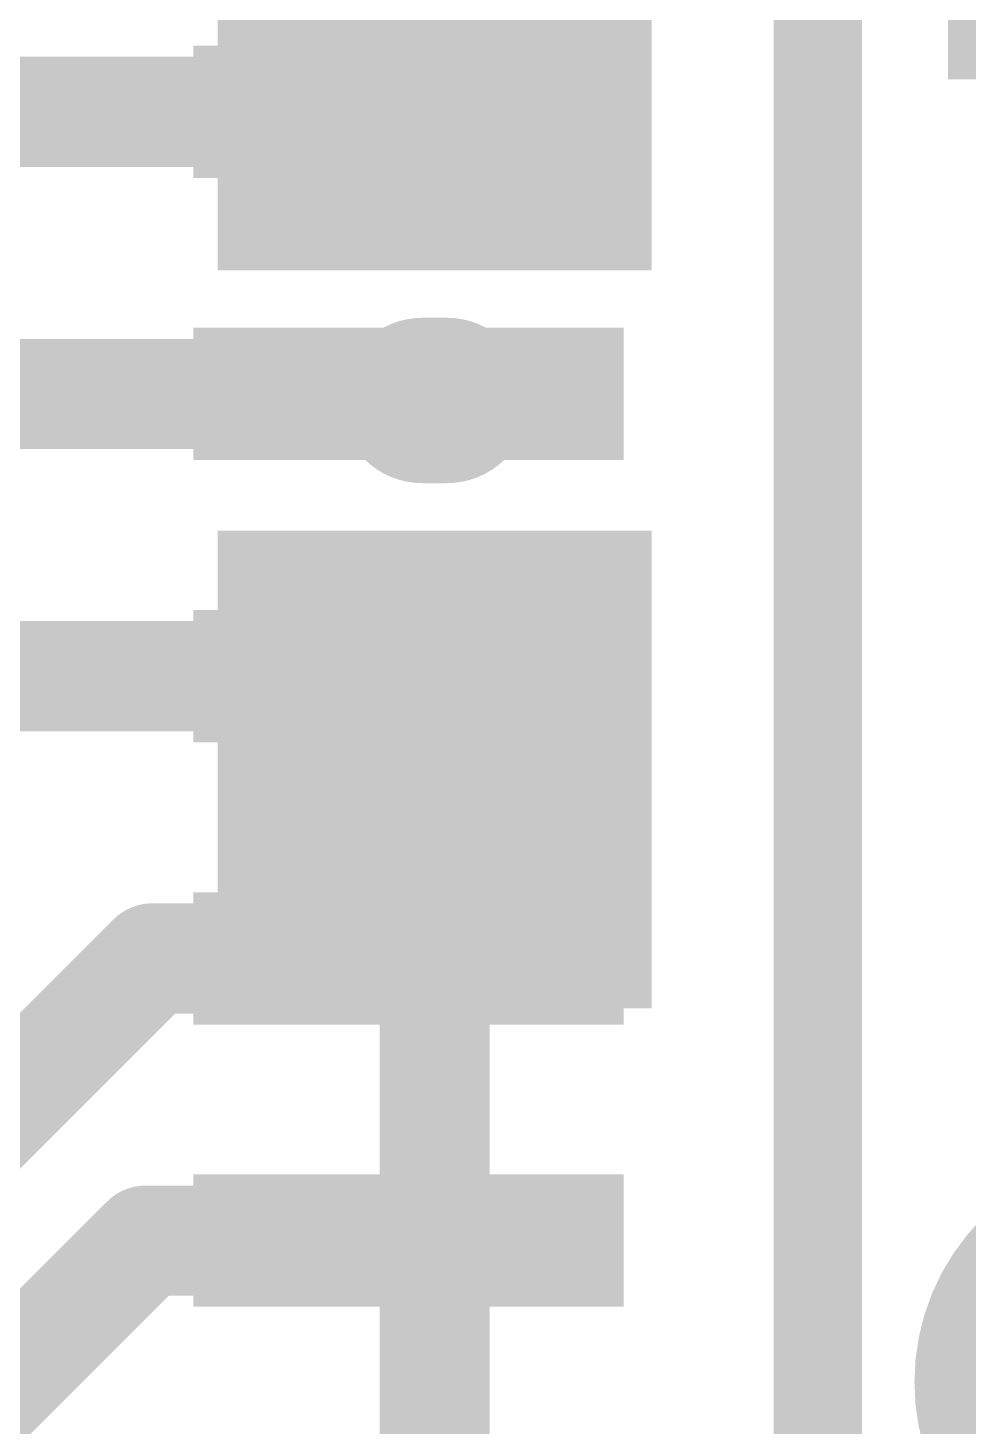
# Model space of a CAD drawing. Extents: x -0.5 to 61.7, y -0.1 to 16.6.
# Drawn here: x 26.686 to 28.851, y 6.528 to 9.748 of the extents above; entities that cross this region are included whole.
import ezdxf

# ---------------------------------------------------------------- set-up
doc = ezdxf.new("R2010")
doc.units = 0
for name, color, linetype in [('1', 12, 'CONTINUOUS'), ('16', 132, 'CONTINUOUS'), ('21', 41, 'CONTINUOUS'), ('22', 40, 'CONTINUOUS')]:
    doc.layers.add(name, color=color, linetype=linetype)

# ---------------------------------------------------------------- blocks, each defined once
blk = doc.blocks.new('RECT')
blk.add_solid([(-0.5, -0.5), (0.5, -0.5), (-0.5, 0.5), (0.5, 0.5)])

msp = doc.modelspace()

# ---------------------------------------------------------------- linework, layer by layer
at = {"layer": '1', "const_width": 0.254}
for points in [[(27.6225, 9.74), (27.6225, 10.795)], [(27.9125, 10.03), (27.6225, 9.74)], [(27.6225, 9.8425), (27.6225, 9.74)], [(27.6225, 8.04), (27.6225, 6.35)]]:
    msp.add_lwpolyline(points, dxfattribs=at)
at = {"layer": '1', "const_width": 0.127}
for points in [[(27.5776, 9.7849, 1), (27.6674, 9.6951)], [(27.559, 9.74, 1), (27.686, 9.74)], [(27.559, 9.74, 1), (27.686, 9.74)], [(27.686, 8.04, 1), (27.559, 8.04)]]:
    msp.add_lwpolyline(points, format="xyb", dxfattribs=at)
at = {"layer": '16', "const_width": 0.254}
for points in [[(27.5622, 9.555), (25.5288, 9.555)], [(27.5622, 8.905), (24.9388, 8.905)], [(27.5622, 8.255), (26.035, 8.255)], [(26.3525, 6.985), (26.9725, 7.605)], [(27.5622, 7.605), (26.9725, 7.605)], [(27.5472, 7.62), (27.5622, 7.605)], [(26.3525, 6.35), (26.9575, 6.955)], [(27.5622, 6.955), (26.9575, 6.955)]]:
    msp.add_lwpolyline(points, dxfattribs=at)
at = {"layer": '16', "const_width": 0.127}
for points in [[(27.5622, 9.4915, 1), (27.5622, 9.6185)], [(27.5622, 8.8415, 1), (27.5622, 8.9685)], [(27.5622, 8.1915, 1), (27.5622, 8.3185)], [(26.9725, 7.6685, 1), (26.9725, 7.5415)], [(27.0174, 7.5601, 1), (26.9276, 7.6499)], [(27.5921, 7.6649, 1), (27.5023, 7.5751)], [(27.5622, 7.5415, 1), (27.5622, 7.6685)], [(27.5173, 7.5601, 1), (27.6071, 7.6499)], [(26.9575, 7.0185, 1), (26.9575, 6.8915)], [(27.0024, 6.9101, 1), (26.9126, 6.9999)], [(27.5622, 6.8915, 1), (27.5622, 7.0185)]]:
    msp.add_lwpolyline(points, format="xyb", dxfattribs=at)
at = {"layer": '21'}
for points, const_width in [([(28.505, 6.28), (28.505, 10.23)], 0.2032), ([(27.6504, 8.89), (27.5946, 8.89)], 0.381)]:
    msp.add_lwpolyline(points, dxfattribs=dict(at, const_width=const_width))
at = {"layer": '21', "const_width": 0.1905}
for points in [[(27.5946, 8.9853, 1), (27.5946, 8.7948)], [(27.6504, 8.7948, 1), (27.6504, 8.9853)]]:
    msp.add_lwpolyline(points, format="xyb", dxfattribs=at)
at = {"layer": '22', "const_width": 0.1524}
msp.add_lwpolyline([(29.2608, 6.1722, 1), (29.2608, 7.0866, 1), (29.2608, 6.1722)], format="xyb", dxfattribs=at)

# ---------------------------------------------------------------- block references
at = {"layer": '1', "xscale": 0.8, "yscale": 0.35, "rotation": 270}
for p in [(28.98, 10.03), (28.98, 6.48)]:
    msp.add_blockref('RECT', p, dxfattribs=at)
at = {"layer": '1', "xscale": 1.1, "rotation": 270}
for p in [(27.6225, 9.74), (27.6225, 8.04)]:
    msp.add_blockref('RECT', p, dxfattribs=at)
at = {"layer": '16', "xscale": 0.3048, "yscale": 0.9906, "rotation": 90}
for p in [(27.5622, 9.555), (27.5622, 8.905), (27.5622, 8.255), (27.5622, 7.605), (27.5622, 6.955)]:
    msp.add_blockref('RECT', p, dxfattribs=at)

doc.saveas('drawing.dxf')
